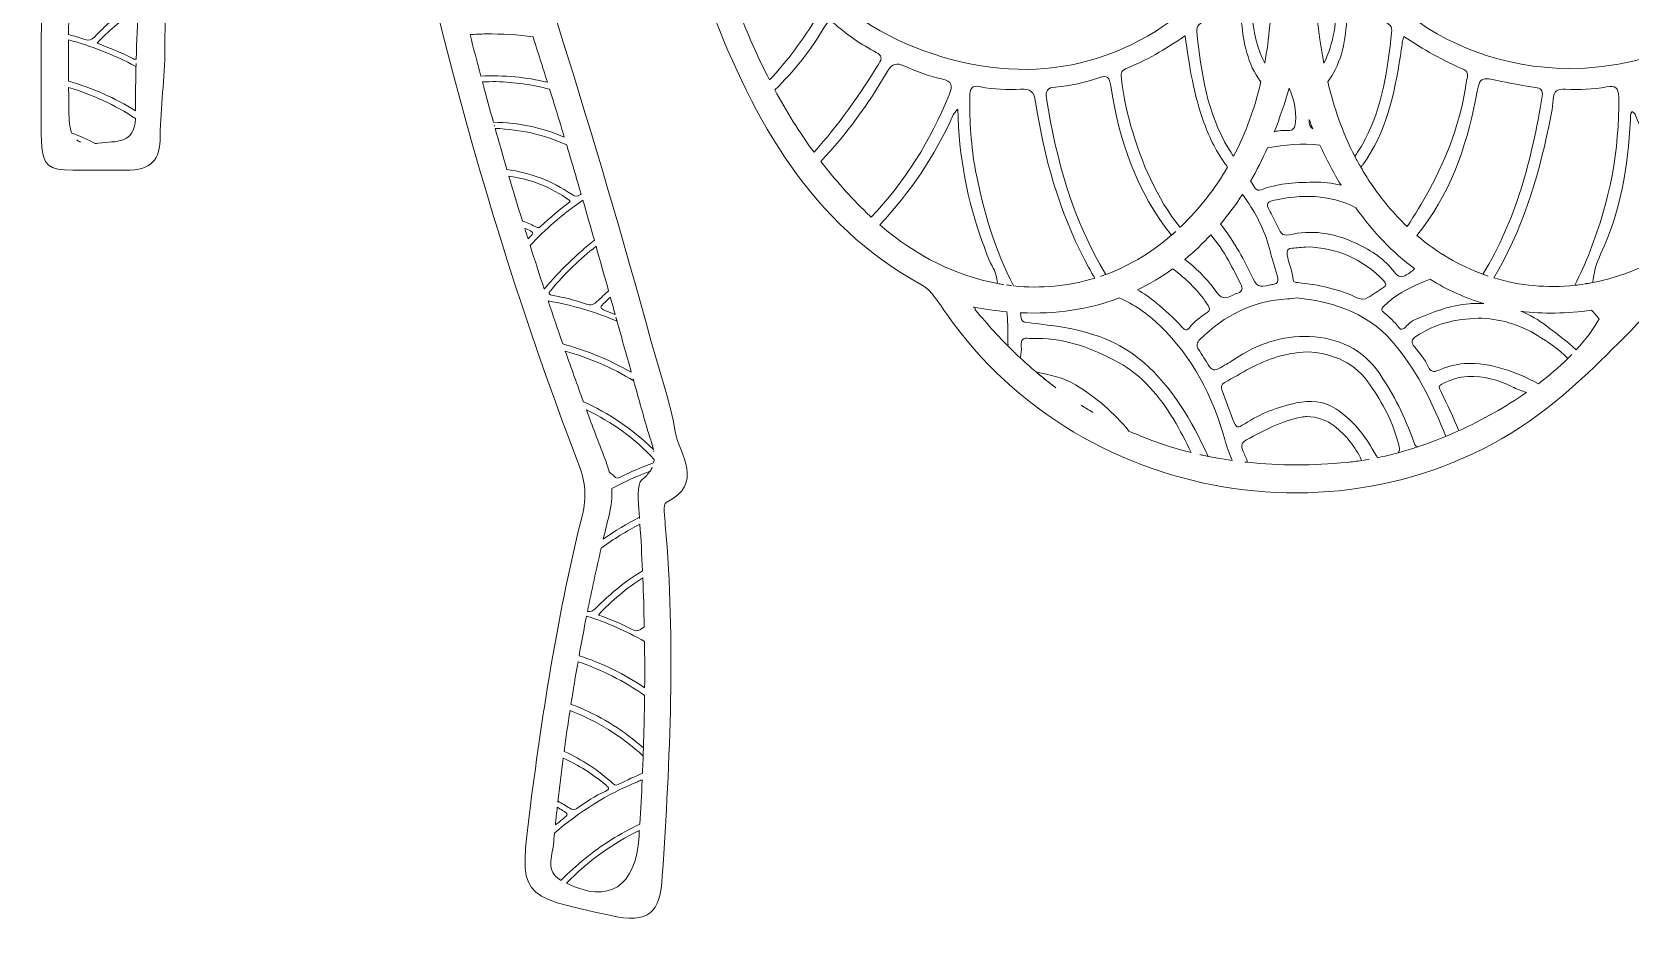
# Model space of a CAD drawing. Extents: x 40 to 1960, y -815 to -185.
# Drawn here: x 39.9 to 319.1, y -811.2 to -655 of the extents above; entities that cross this region are included whole.
import ezdxf

# ---------------------------------------------------------------- set-up
doc = ezdxf.new("R2010")
doc.units = 0
doc.header["$MEASUREMENT"] = 0
doc.layers.add('Layer 1', color=7, linetype='Continuous')

# ---------------------------------------------------------------- blocks, each defined once
blk = doc.blocks.new('block 3')
at = {"layer": 'Layer 1', "lineweight": 0}
for points, knots in [([(475.35, -586.38), (480.16, -585.13), (480.2, -582.26), (478.77, -577.99), (466.26, -540.62), (452.7, -503.66), (436.7, -467.62), (435.18, -464.18), (432.57, -461.12), (434.58, -456.68), (435.74, -454.12), (432.86, -453.58), (430.88, -452.94), (412.09, -446.77), (392.88, -442.1), (373.14, -441.15), (365.22, -440.77), (362.19, -438.62), (360.86, -430.79), (358.35, -415.98), (350.27, -405.17), (335.1, -400.74), (333.04, -400.14), (329.62, -401.03), (329.6, -397.12), (329.58, -393.89), (331.58, -392.44), (334.27, -391.11), (350.79, -382.95), (362.72, -369.71), (373.48, -355.2), (374.93, -353.24), (376.19, -351.25), (374.45, -349.03), (372.01, -345.91), (373.44, -343.12), (374.49, -340.04), (384.28, -311.56), (391.4, -282.47), (394.36, -252.45), (394.53, -250.66), (395.8, -248.17), (394.2, -247.2), (387.47, -243.09), (391.46, -237.32), (391.91, -232.49), (392.77, -223.34), (394.19, -214.16), (393.53, -205.03), (392.36, -188.8), (396.04, -191.71), (378.88, -189.99), (372.53, -189.36), (371.33, -192.01), (372.28, -197.47), (374.32, -209.21), (376.18, -220.98), (378.07, -232.74), (378.28, -234.06), (380.09, -236.18), (377.33, -236.48), (373.16, -236.94), (373.85, -240.05), (373.38, -242.58), (368.12, -270.56), (364.89, -298.81), (362.49, -327.16), (362.34, -328.89), (362.45, -330.42), (360.78, -332.01), (352.3, -340.12), (345.55, -349.71), (338.47, -359), (336.11, -362.1), (334.7, -366.02), (331.03, -368.61), (329.16, -352.24), (324.09, -338.84), (306.57, -334.53), (304.9, -334.12), (304.38, -332.93), (304.46, -331.47), (304.79, -325.6), (302.88, -319.96), (304.37, -313.81), (307.46, -301.09), (296.22, -286.59), (285.14, -288.88), (279.96, -289.94), (275.28, -289.68), (270.44, -288.86), (261.67, -287.37), (253.05, -288.25), (244.43, -289.82), (243.09, -290.07), (241.9, -290.49), (240.44, -290.17), (225.89, -287.02), (213.78, -297.69), (216.23, -312.27), (217.2, -318.08), (216.63, -323.56), (216.57, -329.22), (216.53, -332.79), (215.39, -334.22), (211.84, -335.25), (202.13, -338.07), (195.75, -344.71), (192.81, -354.39), (191.44, -358.9), (190.56, -363.57), (189.36, -368.63), (188.62, -367.85), (187.93, -367.3), (187.48, -366.61), (180.11, -355.21), (171.75, -344.55), (162.66, -334.5), (159.94, -331.49), (158.38, -328.84), (158.05, -324.65), (155.81, -296.75), (152.33, -268.99), (147.35, -241.44), (147.02, -239.64), (147.03, -236.99), (145.07, -236.87), (140.97, -236.62), (142.39, -234.55), (142.79, -232.3), (144.43, -223.05), (146.24, -213.81), (147.37, -204.49), (149.28, -188.78), (149.1, -188.93), (133.25, -190.68), (129.15, -191.13), (128.05, -192.55), (127.69, -196.52), (126.35, -211.07), (128.03, -225.4), (129.97, -239.74), (130.24, -241.76), (131.38, -243.83), (128.79, -245.13), (125.61, -246.72), (126.11, -249.35), (126.39, -252.22), (129.43, -282.47), (136.59, -311.77), (146.46, -340.47), (147.19, -342.58), (149.01, -344.87), (147.42, -346.94), (143.95, -351.42), (146.63, -354.48), (149.23, -357.81), (159.9, -371.49), (171.5, -384.11), (187.6, -391.59), (190.33, -392.85), (191.27, -394.91), (191.25, -397.57), (191.22, -400.66), (188.3, -400.1), (186.63, -400.53), (182.12, -401.72), (178.01, -403.54), (174.25, -406.27), (164.41, -413.42), (160.77, -423.97), (158.78, -435.21), (158.09, -439.11), (156.81, -440.64), (152.76, -440.76), (133.84, -441.34), (115.49, -445.38), (97.4, -450.62), (91.92, -452.21), (83.79, -451.87), (86.79, -461.8), (86.89, -462.15), (86.52, -462.66), (86.33, -463.07), (76.22, -485.63), (66.35, -508.29), (58.27, -531.67), (52.73, -547.68), (47.07, -563.65), (41.51, -579.65), (40.59, -582.28), (40.55, -584.85), (43.95, -585.63), (48.56, -586.68), (48.64, -589.63), (47.85, -593.4), (42.87, -617.1), (41.35, -641.14), (41.56, -665.27), (41.7, -681.66), (39.93, -678.91), (56.26, -679.16), (60.87, -679.24), (62.3, -677.45), (62.34, -673.17), (62.38, -668.13), (63.15, -663.09), (63.16, -658.04), (63.22, -637.84), (64.13, -617.62), (62.28, -597.44), (62.14, -595.85), (60.27, -591.79), (64.54, -593.05), (68.84, -594.31), (69.34, -591.92), (70.04, -589.19), (79.31, -553.53), (87.84, -517.7), (94.28, -481.41), (95.14, -476.58), (96.89, -475.75), (100.86, -476.65), (115.54, -479.98), (130.45, -480.2), (145.37, -479.64), (149.98, -479.47), (150.81, -480.91), (150.21, -485.06), (148.28, -498.46), (146.41, -511.89), (146.04, -525.43), (145.92, -529.86), (144.28, -532.39), (140.7, -534.84), (120.95, -548.32), (107.03, -567.11), (94.17, -586.82), (92.93, -588.73), (91.96, -591.24), (94.71, -591.83), (100.16, -593.02), (99.6, -597.45), (100.2, -600.93), (107.8, -645.31), (119.43, -688.59), (135.49, -730.65), (136.63, -733.62), (136.86, -736.4), (136.11, -739.36), (131.88, -756.05), (129.25, -773.03), (127.03, -790.09), (124.93, -806.3), (125.02, -805.79), (140.83, -809.28), (147.93, -810.84), (149.64, -808.9), (150.07, -802.37), (151.41, -781.96), (152.4, -761.57), (150.59, -741.14), (150.47, -739.79), (150.15, -737.48), (150.72, -737.2), (157.51, -733.83), (153.04, -728.9), (152.33, -724.83), (151.38, -719.45), (149.53, -714.22), (148.08, -708.92), (138.34, -673.36), (127.16, -638.24), (115.24, -603.35), (114.56, -601.36), (111.46, -598.54), (115.44, -597.04), (125.61, -593.21), (135.12, -588.04), (145.12, -582.14), (145.47, -585.49), (145.78, -587.73), (145.93, -589.97), (147.4, -610.89), (151.06, -631.41), (158.6, -651.01), (166.12, -670.54), (175.93, -688.54), (195.34, -699.17), (197.2, -700.19), (198.46, -702.47), (199.76, -704.32), (223.81, -738.61), (273.84, -746.11), (306.25, -719.46), (318.51, -709.39), (328.14, -696.28), (341.24, -686.97), (342.32, -686.19), (343.08, -684.93), (343.94, -683.86), (360.39, -663.35), (367.64, -639.12), (371.96, -613.8), (373.71, -603.52), (374.67, -593.11), (376.08, -582.01), (384.59, -587.7), (392.8, -592.3), (401.69, -595.34), (406.81, -597.1), (407.28, -599.13), (405.51, -604.17), (391.13, -645.23), (378.27, -686.77), (367.42, -728.92), (366.86, -731.11), (365.28, -734.35), (367.45, -735.23), (372.22, -737.15), (370.16, -740.46), (369.96, -743.27), (368.56, -763.72), (369.32, -784.12), (371.01, -804.51), (371.39, -809.1), (373.02, -811.16), (378.05, -809.59), (381.74, -808.44), (385.69, -807.8), (389.55, -807.65), (394.39, -807.46), (394.93, -805.24), (394.62, -800.98), (393.14, -780.56), (389.74, -760.47), (385.03, -740.59), (384.15, -736.87), (384.28, -733.58), (385.61, -729.91), (390.51, -716.35), (395.3, -702.74), (399.64, -688.98), (408.96, -659.46), (415.66, -629.29), (421.13, -598.82), (421.53, -596.56), (420.87, -593.43), (424.3, -592.63), (428.83, -591.57), (428.23, -589.23), (426.19, -586.14), (413.09, -566.34), (399.19, -547.27), (378.73, -534.21), (376.54, -532.8), (374.89, -531.38), (374.64, -528.37), (373.45, -513.98), (372.21, -499.58), (370.56, -485.24), (370, -480.45), (371.39, -479.44), (375.92, -479.65), (390.17, -480.33), (404.45, -479.89), (418.45, -477.2), (424.32, -476.07), (425.8, -477.71), (426.75, -483.03), (432.98, -517.99), (441.38, -552.47), (450.28, -586.83), (451.47, -591.42), (452.06, -595.79), (458.83, -592.3), (458.68, -595.3), (458.61, -597.57), (458.46, -599.85), (456.87, -624.4), (457.09, -648.95), (458.54, -673.51), (458.77, -677.52), (459.99, -679.54), (464.23, -679.12), (466.05, -678.94), (467.91, -679.11), (469.74, -679.13), (479.06, -679.24), (479.16, -679.24), (479.25, -669.73), (479.49, -643.97), (478.15, -618.34), (472.96, -593.03), (472.44, -590.51), (471.22, -587.46), (475.35, -586.38)], [0, 0, 0, 0, 1, 1, 1, 2, 2, 2, 3, 3, 3, 4, 4, 4, 5, 5, 5, 6, 6, 6, 7, 7, 7, 8, 8, 8, 9, 9, 9, 10, 10, 10, 11, 11, 11, 12, 12, 12, 13, 13, 13, 14, 14, 14, 15, 15, 15, 16, 16, 16, 17, 17, 17, 18, 18, 18, 19, 19, 19, 20, 20, 20, 21, 21, 21, 22, 22, 22, 23, 23, 23, 24, 24, 24, 25, 25, 25, 26, 26, 26, 27, 27, 27, 28, 28, 28, 29, 29, 29, 30, 30, 30, 31, 31, 31, 32, 32, 32, 33, 33, 33, 34, 34, 34, 35, 35, 35, 36, 36, 36, 37, 37, 37, 38, 38, 38, 39, 39, 39, 40, 40, 40, 41, 41, 41, 42, 42, 42, 43, 43, 43, 44, 44, 44, 45, 45, 45, 46, 46, 46, 47, 47, 47, 48, 48, 48, 49, 49, 49, 50, 50, 50, 51, 51, 51, 52, 52, 52, 53, 53, 53, 54, 54, 54, 55, 55, 55, 56, 56, 56, 57, 57, 57, 58, 58, 58, 59, 59, 59, 60, 60, 60, 61, 61, 61, 62, 62, 62, 63, 63, 63, 64, 64, 64, 65, 65, 65, 66, 66, 66, 67, 67, 67, 68, 68, 68, 69, 69, 69, 70, 70, 70, 71, 71, 71, 72, 72, 72, 73, 73, 73, 74, 74, 74, 75, 75, 75, 76, 76, 76, 77, 77, 77, 78, 78, 78, 79, 79, 79, 80, 80, 80, 81, 81, 81, 82, 82, 82, 83, 83, 83, 84, 84, 84, 85, 85, 85, 86, 86, 86, 87, 87, 87, 88, 88, 88, 89, 89, 89, 90, 90, 90, 91, 91, 91, 92, 92, 92, 93, 93, 93, 94, 94, 94, 95, 95, 95, 96, 96, 96, 97, 97, 97, 98, 98, 98, 99, 99, 99, 100, 100, 100, 101, 101, 101, 102, 102, 102, 103, 103, 103, 104, 104, 104, 105, 105, 105, 106, 106, 106, 107, 107, 107, 108, 108, 108, 109, 109, 109, 110, 110, 110, 111, 111, 111, 112, 112, 112, 113, 113, 113, 114, 114, 114, 115, 115, 115, 116, 116, 116, 117, 117, 117, 118, 118, 118, 119, 119, 119, 120, 120, 120, 121, 121, 121, 122, 122, 122, 123, 123, 123, 124, 124, 124, 125, 125, 125, 126, 126, 126, 127, 127, 127, 128, 128, 128, 129, 129, 129, 130, 130, 130, 131, 131, 131, 132, 132, 132, 132]), ([(175.92, -600.79), (172.06, -614.17), (174.05, -626.66), (182.32, -637.87), (189.63, -647.77), (199.74, -652.55), (209.51, -652.73), (229.88, -652.86), (246.49, -639.19), (250.27, -621.25), (250.67, -619.37), (251.11, -617.48), (251.12, -615.54), (251.13, -614.32), (251.47, -613.88), (252.78, -614.3), (254.16, -614.74), (255.62, -615.17), (257.05, -615.21), (259.06, -615.27), (259.22, -616.26), (259.08, -617.9), (258.93, -619.64), (258.71, -621.36), (258.41, -623.03), (258.05, -623.75), (257.95, -624.69), (257.89, -625.59), (255.96, -633.93), (252, -641.36), (245.59, -647.56), (231.85, -660.85), (215.49, -664.82), (197.4, -658.88), (179.54, -653.01), (169.17, -640.08), (165.84, -621.64), (164.48, -614.12), (165.42, -606.68), (167.83, -599.42), (168.34, -597.87), (168.95, -597.49), (170.52, -598.08), (171.86, -598.59), (173.36, -598.82), (174.8, -598.92), (176.27, -599.03), (176.29, -599.54), (175.92, -600.79)], [0, 0, 0, 0, 1, 1, 1, 2, 2, 2, 3, 3, 3, 4, 4, 4, 5, 5, 5, 6, 6, 6, 7, 7, 7, 8, 8, 8, 9, 9, 9, 10, 10, 10, 11, 11, 11, 12, 12, 12, 13, 13, 13, 14, 14, 14, 15, 15, 15, 16, 16, 16, 16]), ([(308.31, -661.41), (286.19, -661.29), (267.55, -645.9), (262.89, -624.86), (262.89, -624.86), (262.89, -624.86), (262.89, -624.86), (262.84, -624.38), (262.75, -623.9), (262.6, -623.48), (262.32, -621.99), (262.1, -620.47), (261.96, -618.93), (261.91, -618.41), (261.94, -617.87), (261.86, -617.34), (261.67, -616.06), (262.02, -615.42), (263.49, -615.35), (264.94, -615.28), (266.41, -614.98), (267.78, -614.5), (269.3, -613.97), (269.74, -614.33), (269.86, -615.9), (270.43, -622.94), (272.81, -629.36), (276.75, -635.21), (287.49, -651.15), (307.13, -657.2), (324.3, -649.41), (337.35, -643.49), (344.2, -632.68), (346.45, -618.8), (347.45, -612.6), (346.89, -606.46), (344.91, -600.5), (344.52, -599.35), (344.82, -598.99), (345.95, -598.86), (347.34, -598.71), (348.8, -598.64), (350.05, -598.12), (352.01, -597.3), (352.64, -597.99), (353.24, -599.81), (363.3, -630.47), (340.64, -661.57), (308.31, -661.41)], [0, 0, 0, 0, 1, 1, 1, 2, 2, 2, 3, 3, 3, 4, 4, 4, 5, 5, 5, 6, 6, 6, 7, 7, 7, 8, 8, 8, 9, 9, 9, 10, 10, 10, 11, 11, 11, 12, 12, 12, 13, 13, 13, 14, 14, 14, 15, 15, 15, 16, 16, 16, 16]), ([(256.2, -653.93), (256, -656.15), (255.71, -658.33), (255.32, -660.48), (252.53, -654.95), (252.79, -649.04), (253.5, -643.1), (253.52, -642.97), (253.59, -642.85), (253.66, -642.74), (255.09, -640.5), (256.31, -638.17), (257.35, -635.77), (257.36, -635.75), (257.36, -635.73), (257.36, -635.71), (257.06, -641.79), (256.75, -647.87), (256.2, -653.93)], [0, 0, 0, 0, 1, 1, 1, 2, 2, 2, 3, 3, 3, 4, 4, 4, 5, 5, 5, 6, 6, 6, 6]), ([(267.87, -649.22), (267.89, -653.14), (267.41, -656.96), (265.65, -660.51), (264.23, -653.14), (263.81, -645.55), (263.26, -637.98), (263.17, -636.8), (263.12, -635.61), (263.08, -634.43), (264.25, -637.29), (265.63, -640.05), (267.2, -642.75), (268.26, -644.58), (267.86, -647.03), (267.87, -649.22)], [0, 0, 0, 0, 1, 1, 1, 2, 2, 2, 3, 3, 3, 4, 4, 4, 5, 5, 5, 5]), ([(58.14, -659.8), (57.9, -659.82), (57.63, -659.75), (57.32, -659.58), (55.46, -658.57), (53.47, -657.83), (51.31, -656.99), (53.27, -654.87), (55.35, -653.13), (57.59, -651.58), (57.88, -651.38), (58.18, -651.19), (58.48, -650.99), (58.5, -650.55), (58.52, -650.11), (58.54, -649.67), (55.76, -651.41), (53.17, -653.5), (50.84, -655.92), (50.32, -656.46), (49.91, -656.58), (49.2, -656.34), (48.27, -656.01), (47.31, -655.74), (46.33, -655.49), (46.35, -653.66), (46.38, -651.84), (46.42, -650.01), (50.26, -646.27), (54.42, -643.26), (58.92, -641), (58.67, -647.27), (58.32, -653.54), (58.14, -659.8)], [0, 0, 0, 0, 1, 1, 1, 2, 2, 2, 3, 3, 3, 4, 4, 4, 5, 5, 5, 6, 6, 6, 7, 7, 7, 8, 8, 8, 9, 9, 9, 10, 10, 10, 11, 11, 11, 11]), ([(163.31, -651.11), (165.6, -648.17), (167.54, -644.95), (169.59, -641.41), (171.88, -645.01), (174.23, -648.05), (176.98, -650.76), (177.51, -651.28), (177.46, -651.78), (177.11, -652.36), (174.65, -656.38), (171.9, -660.11), (168.8, -663.42), (166.74, -659.43), (164.93, -655.32), (163.31, -651.11)], [0, 0, 0, 0, 1, 1, 1, 2, 2, 2, 3, 3, 3, 4, 4, 4, 5, 5, 5, 5]), ([(249.89, -676.74), (249.57, -676.31), (249.27, -675.86), (248.99, -675.39), (245.2, -669.14), (244.2, -662.08), (243.45, -654.98), (243.4, -654.5), (243.48, -654.06), (243.89, -653.73), (246.41, -651.67), (248.6, -649.29), (250.92, -646.92), (251.09, -650.47), (251.11, -653.92), (251.87, -657.32), (252.27, -659.14), (252.82, -660.91), (253.8, -662.52), (254.06, -662.95), (254.35, -663.35), (254.65, -663.71), (253.59, -668.27), (252.04, -672.64), (249.89, -676.74)], [0, 0, 0, 0, 1, 1, 1, 2, 2, 2, 3, 3, 3, 4, 4, 4, 5, 5, 5, 6, 6, 6, 7, 7, 7, 8, 8, 8, 8]), ([(269.79, -646.42), (272.37, -649.33), (274.63, -651.71), (277.15, -653.84), (277.57, -654.19), (277.53, -654.66), (277.48, -655.13), (276.81, -661.56), (275.87, -667.94), (272.88, -673.78), (272.33, -674.85), (271.73, -675.84), (271.06, -676.75), (268.87, -672.54), (267.39, -668.17), (266.33, -663.7), (266.68, -663.28), (267, -662.81), (267.29, -662.3), (269.26, -658.78), (269.59, -654.85), (269.78, -650.92), (269.85, -649.62), (269.79, -648.31), (269.79, -646.42)], [0, 0, 0, 0, 1, 1, 1, 2, 2, 2, 3, 3, 3, 4, 4, 4, 5, 5, 5, 6, 6, 6, 7, 7, 7, 8, 8, 8, 8]), ([(169.72, -665.16), (173.05, -661.9), (176.01, -658.27), (178.42, -654.11), (179.02, -653.09), (179.45, -652.97), (180.35, -653.76), (182.5, -655.66), (184.89, -657.24), (187.41, -658.6), (188.44, -659.15), (188.49, -659.63), (187.9, -660.59), (184.5, -666.09), (180.81, -671.33), (176.57, -676.03), (174.02, -672.55), (171.75, -668.92), (169.72, -665.16)], [0, 0, 0, 0, 1, 1, 1, 2, 2, 2, 3, 3, 3, 4, 4, 4, 5, 5, 5, 6, 6, 6, 6]), ([(129.99, -663.82), (126.29, -662.92), (122.41, -662.56), (118.35, -662.73), (117.71, -660.32), (117.08, -657.9), (116.47, -655.49), (117.37, -655.43), (118.28, -655.39), (119.2, -655.38), (122.06, -655.34), (124.82, -655.52), (127.48, -655.9), (128.33, -658.54), (129.16, -661.18), (129.99, -663.82)], [0, 0, 0, 0, 1, 1, 1, 2, 2, 2, 3, 3, 3, 4, 4, 4, 5, 5, 5, 5]), ([(240.69, -689.01), (240.63, -689.06), (240.58, -689.11), (240.53, -689.16), (236.42, -684.01), (233.81, -677.96), (231.95, -671.49), (231.17, -668.81), (230.61, -666.08), (230.31, -663.3), (230.23, -662.58), (230.06, -661.85), (231.01, -661.46), (234.58, -660.02), (237.92, -658.11), (241.42, -655.7), (242.14, -661.12), (242.95, -666.1), (244.7, -670.87), (245.69, -673.56), (246.92, -676.13), (248.68, -678.42), (248.73, -678.49), (248.79, -678.56), (248.84, -678.63), (246.68, -682.34), (243.99, -685.82), (240.69, -689.01)], [0, 0, 0, 0, 1, 1, 1, 2, 2, 2, 3, 3, 3, 4, 4, 4, 5, 5, 5, 6, 6, 6, 7, 7, 7, 8, 8, 8, 9, 9, 9, 9]), ([(280.18, -688.99), (277.89, -686.82), (275.78, -684.32), (273.88, -681.5), (273.25, -680.56), (272.66, -679.61), (272.11, -678.66), (272.22, -678.51), (272.34, -678.36), (272.45, -678.21), (276.56, -672.55), (277.97, -665.91), (279.02, -659.18), (279.16, -658.32), (279.27, -657.46), (279.4, -656.61), (279.43, -656.42), (279.51, -656.24), (279.65, -655.8), (282.99, -658.11), (286.46, -660.01), (290.11, -661.6), (291.21, -662.08), (290.63, -663.14), (290.52, -663.91), (289.58, -670.58), (287.23, -676.76), (284.03, -682.65), (282.85, -684.83), (281.6, -686.98), (280.18, -688.99)], [0, 0, 0, 0, 1, 1, 1, 2, 2, 2, 3, 3, 3, 4, 4, 4, 5, 5, 5, 6, 6, 6, 7, 7, 7, 8, 8, 8, 9, 9, 9, 10, 10, 10, 10]), ([(58.05, -668.81), (54.45, -666.57), (50.54, -664.83), (46.33, -663.63), (46.31, -661.23), (46.31, -658.82), (46.32, -656.42), (50.3, -657.47), (54.26, -659.02), (58.11, -661.08), (58.11, -660.91), (58.12, -660.74), (58.12, -660.57), (58.05, -663.32), (58.02, -666.06), (58.05, -668.81)], [0, 0, 0, 0, 1, 1, 1, 2, 2, 2, 3, 3, 3, 4, 4, 4, 5, 5, 5, 5]), ([(185.8, -686.65), (182.86, -683.79), (180.19, -680.78), (177.78, -677.64), (182.21, -672.87), (186.09, -667.66), (189.35, -662.01), (190.22, -660.51), (190.95, -660.34), (192.46, -661.03), (194.51, -661.95), (196.66, -662.74), (198.85, -663.23), (200.81, -663.67), (200.83, -664.4), (200.16, -666.04), (196.96, -674.01), (192.46, -681.16), (186.57, -687.39), (186.31, -687.15), (186.06, -686.9), (185.8, -686.65)], [0, 0, 0, 0, 1, 1, 1, 2, 2, 2, 3, 3, 3, 4, 4, 4, 5, 5, 5, 6, 6, 6, 7, 7, 7, 7]), ([(131.25, -667.84), (131.82, -669.69), (132.38, -671.54), (132.94, -673.4), (129.09, -671.74), (124.96, -670.87), (120.56, -670.81), (119.91, -668.47), (119.26, -666.12), (118.63, -663.77), (119.43, -663.73), (120.24, -663.71), (121.05, -663.71), (124.24, -663.8), (127.35, -664.23), (130.37, -665.03), (130.66, -665.96), (130.96, -666.9), (131.25, -667.84)], [0, 0, 0, 0, 1, 1, 1, 2, 2, 2, 3, 3, 3, 4, 4, 4, 5, 5, 5, 6, 6, 6, 6]), ([(211.4, -699.37), (208.25, -693.13), (206.14, -686.37), (204.8, -679.26), (203.99, -675), (203.76, -670.69), (203.77, -666.36), (203.77, -664.96), (204.1, -664.26), (205.7, -664.61), (207.99, -665.09), (210.34, -665.16), (212.66, -665.02), (214.41, -664.91), (215.02, -665.47), (215.29, -667.23), (216.73, -676.88), (219.36, -686.19), (223.89, -694.89), (224.45, -695.96), (225.03, -697), (225.63, -698.03), (221.03, -699.44), (216.22, -699.88), (211.4, -699.37)], [0, 0, 0, 0, 1, 1, 1, 2, 2, 2, 3, 3, 3, 4, 4, 4, 5, 5, 5, 6, 6, 6, 7, 7, 7, 8, 8, 8, 8]), ([(227.55, -697.38), (221.86, -687.92), (218.91, -677.5), (217.18, -666.66), (216.96, -665.27), (217.4, -664.76), (218.76, -664.65), (221.35, -664.43), (223.89, -663.87), (226.35, -663.04), (227.84, -662.53), (228.2, -662.94), (228.43, -664.47), (229.86, -674.08), (233, -682.95), (239.01, -690.54), (239.27, -690.32), (239.52, -690.09), (239.77, -689.86), (236.04, -693.26), (231.9, -695.77), (227.55, -697.38)], [0, 0, 0, 0, 1, 1, 1, 2, 2, 2, 3, 3, 3, 4, 4, 4, 5, 5, 5, 6, 6, 6, 7, 7, 7, 7]), ([(293.44, -697.34), (289.34, -695.84), (285.45, -693.58), (281.92, -690.57), (287.49, -683.66), (290.52, -675.47), (292.18, -666.65), (292.92, -662.76), (292.84, -662.79), (296.69, -663.66), (298.63, -664.1), (300.6, -664.41), (302.57, -664.71), (303.52, -664.85), (303.98, -665.18), (303.8, -666.25), (302.02, -677.32), (299.18, -687.95), (293.44, -697.34)], [0, 0, 0, 0, 1, 1, 1, 2, 2, 2, 3, 3, 3, 4, 4, 4, 5, 5, 5, 6, 6, 6, 6]), ([(309.49, -699.27), (304.68, -699.79), (299.91, -699.35), (295.36, -697.98), (300.2, -689.86), (303.02, -680.88), (304.94, -671.53), (305.26, -669.96), (305.63, -668.39), (305.72, -666.81), (305.81, -665.27), (306.51, -664.97), (307.89, -665.03), (310.28, -665.13), (312.69, -665.1), (315.05, -664.64), (316.6, -664.34), (317.13, -664.76), (317.16, -666.4), (317.31, -675.7), (315.57, -684.64), (312.17, -693.27), (311.35, -695.35), (310.46, -697.35), (309.49, -699.27)], [0, 0, 0, 0, 1, 1, 1, 2, 2, 2, 3, 3, 3, 4, 4, 4, 5, 5, 5, 6, 6, 6, 7, 7, 7, 8, 8, 8, 8]), ([(51.52, -674.46), (51.33, -674.48), (51.16, -674.5), (50.99, -674.51), (49.66, -673.82), (48.29, -673.21), (46.88, -672.68), (46.49, -671.68), (46.42, -670.36), (46.39, -668.83), (46.37, -667.46), (46.35, -666.09), (46.34, -664.72), (50.5, -665.97), (54.4, -667.79), (58.03, -670.15), (57.76, -674.73), (54.74, -674.03), (51.52, -674.46)], [0, 0, 0, 0, 1, 1, 1, 2, 2, 2, 3, 3, 3, 4, 4, 4, 5, 5, 5, 6, 6, 6, 6]), ([(259.59, -664.85), (259.59, -664.85), (259.59, -664.85), (259.59, -664.85), (260.37, -666.69), (260.87, -668.64), (260.69, -670.78), (260.61, -671.77), (260.35, -672.29), (259.35, -672.23), (258.55, -672.18), (257.76, -672.27), (256.99, -672.45), (257.97, -669.99), (258.83, -667.45), (259.59, -664.85)], [0, 0, 0, 0, 1, 1, 1, 2, 2, 2, 3, 3, 3, 4, 4, 4, 5, 5, 5, 5]), ([(188.08, -688.74), (193.37, -683.06), (197.69, -676.68), (200.9, -669.5), (201, -669.28), (201.2, -669.11), (201.67, -668.5), (201.92, -676.85), (203.32, -684.46), (206.03, -691.82), (206.54, -693.19), (206.95, -694.63), (207.68, -695.87), (208.3, -696.91), (208.57, -697.93), (208.61, -698.96), (201.49, -697.64), (194.44, -694.23), (188.08, -688.74)], [0, 0, 0, 0, 1, 1, 1, 2, 2, 2, 3, 3, 3, 4, 4, 4, 5, 5, 5, 6, 6, 6, 6]), ([(327.38, -692.68), (322.6, -695.79), (317.61, -697.81), (312.64, -698.79), (312.76, -697.19), (313.19, -695.55), (314.01, -693.82), (317.47, -686.5), (318.8, -678.53), (319.22, -670.43), (319.24, -669.94), (319.06, -669.38), (319.51, -668.95), (320.05, -669.12), (320.1, -669.63), (320.27, -670.03), (323.13, -676.7), (327.51, -682.37), (332.09, -687.89), (332.31, -688.16), (332.55, -688.42), (332.79, -688.68), (331.09, -690.1), (329.29, -691.44), (327.38, -692.68)], [0, 0, 0, 0, 1, 1, 1, 2, 2, 2, 3, 3, 3, 4, 4, 4, 5, 5, 5, 6, 6, 6, 7, 7, 7, 8, 8, 8, 8]), ([(120.71, -671.34), (120.72, -671.39), (120.74, -671.44), (120.75, -671.49), (120.74, -671.44), (120.72, -671.39), (120.71, -671.34)], [0, 0, 0, 0, 1, 1, 1, 2, 2, 2, 2]), ([(120.86, -671.88), (125.36, -672.05), (129.51, -673.01), (133.36, -674.77), (134.21, -677.63), (135.05, -680.48), (135.88, -683.34), (135.84, -683.37), (135.8, -683.39), (135.76, -683.42), (135.21, -683.78), (134.86, -683.82), (134.29, -683.43), (130.74, -681), (126.87, -679.55), (122.93, -679.07), (122.22, -676.68), (121.54, -674.28), (120.86, -671.88)], [0, 0, 0, 0, 1, 1, 1, 2, 2, 2, 3, 3, 3, 4, 4, 4, 5, 5, 5, 6, 6, 6, 6]), ([(263.73, -671.95), (263.22, -671.7), (263.07, -671.23), (263.08, -670.33), (263.29, -670.88), (263.51, -671.42), (263.73, -671.95)], [0, 0, 0, 0, 1, 1, 1, 2, 2, 2, 2]), ([(47.76, -673.9), (47.94, -674.04), (48.15, -674.16), (48.39, -674.25), (48.15, -674.16), (47.94, -674.04), (47.76, -673.9)], [0, 0, 0, 0, 1, 1, 1, 2, 2, 2, 2]), ([(264.96, -674.78), (266.1, -677.28), (267.33, -679.62), (268.65, -681.81), (267.08, -681.41), (265.5, -681.21), (263.91, -681.26), (260.11, -681.33), (257.38, -681.52), (254.78, -682.58), (254.27, -682.8), (253.91, -682.7), (253.61, -682.23), (253.37, -681.84), (253.11, -681.46), (252.84, -681.09), (253.93, -679.21), (254.91, -677.26), (255.81, -675.26), (258.82, -674.73), (261.85, -674.46), (264.96, -674.78)], [0, 0, 0, 0, 1, 1, 1, 2, 2, 2, 3, 3, 3, 4, 4, 4, 5, 5, 5, 6, 6, 6, 7, 7, 7, 7]), ([(272.11, -678.66), (271.74, -678.03), (271.39, -677.39), (271.06, -676.75), (271.39, -677.39), (271.74, -678.03), (272.11, -678.66)], [0, 0, 0, 0, 1, 1, 1, 2, 2, 2, 2]), ([(123.26, -680.21), (127.02, -680.73), (130.66, -682.14), (133.81, -684.42), (133.87, -684.46), (133.9, -684.53), (133.98, -684.65), (132.17, -686), (130.44, -687.44), (128.8, -689), (128.46, -689.32), (128.19, -689.16), (127.85, -689), (127.11, -688.63), (126.37, -688.31), (125.63, -688.05), (124.82, -685.44), (124.03, -682.83), (123.26, -680.21)], [0, 0, 0, 0, 1, 1, 1, 2, 2, 2, 3, 3, 3, 4, 4, 4, 5, 5, 5, 6, 6, 6, 6]), ([(247.58, -688.59), (247.58, -688.59), (247.58, -688.59), (247.58, -688.59), (248.98, -686.93), (250.26, -685.19), (251.43, -683.39), (251.43, -683.39), (251.43, -683.39), (251.43, -683.39), (251.71, -683.78), (251.98, -684.17), (252.25, -684.57), (254.03, -687.21), (255.49, -690.04), (256.24, -693.27), (256.6, -694.84), (257.23, -696.36), (257.58, -697.95), (257.73, -698.64), (257.56, -698.94), (256.96, -699.07), (256.74, -699.12), (256.52, -699.16), (256.29, -699.21), (254.15, -699.71), (253.98, -699.54), (252.97, -697.46), (251.43, -694.27), (249.71, -691.24), (247.58, -688.59)], [0, 0, 0, 0, 1, 1, 1, 2, 2, 2, 3, 3, 3, 4, 4, 4, 5, 5, 5, 6, 6, 6, 7, 7, 7, 8, 8, 8, 9, 9, 9, 10, 10, 10, 10]), ([(257.48, -688.84), (257.03, -687.91), (256.59, -686.97), (256.08, -686.09), (255.56, -685.17), (255.79, -684.68), (256.73, -684.46), (261.72, -683.35), (266.59, -683.36), (271.21, -685.72), (274.26, -689.99), (277.7, -693.55), (281.48, -696.36), (281.06, -696.87), (280.41, -697.24), (279.77, -697.61), (279.02, -698.03), (278.43, -697.57), (277.99, -696.98), (276.26, -694.68), (273.95, -693.22), (271.48, -692.04), (267.92, -690.33), (264.2, -689.56), (260.27, -690.32), (258.35, -690.69), (258.34, -690.62), (257.48, -688.84)], [0, 0, 0, 0, 1, 1, 1, 2, 2, 2, 3, 3, 3, 4, 4, 4, 5, 5, 5, 6, 6, 6, 7, 7, 7, 8, 8, 8, 9, 9, 9, 9]), ([(138.19, -691.42), (135.14, -693.82), (132.22, -696.63), (129.46, -699.87), (129.44, -699.88), (129.43, -699.9), (129.42, -699.91), (128.59, -697.39), (127.78, -694.87), (126.98, -692.34), (129.59, -689.53), (132.68, -686.83), (136.19, -684.42), (136.87, -686.75), (137.53, -689.08), (138.19, -691.42)], [0, 0, 0, 0, 1, 1, 1, 2, 2, 2, 3, 3, 3, 4, 4, 4, 5, 5, 5, 5]), ([(127.04, -689.78), (127.61, -690.05), (127.48, -690.28), (127.14, -690.62), (126.96, -690.8), (126.78, -690.99), (126.61, -691.18), (126.41, -690.56), (126.22, -689.95), (126.02, -689.34), (126.36, -689.47), (126.7, -689.62), (127.04, -689.78)], [0, 0, 0, 0, 1, 1, 1, 2, 2, 2, 3, 3, 3, 4, 4, 4, 4]), ([(241.33, -694.75), (241.33, -694.75), (241.32, -694.75), (241.32, -694.76), (241.33, -694.75), (241.34, -694.74), (241.35, -694.74), (243, -693.38), (244.52, -691.95), (245.92, -690.45), (247.04, -691.79), (248.07, -693.28), (248.99, -694.95), (249.74, -696.3), (250.41, -697.69), (251.13, -699.05), (251.54, -699.81), (251.45, -700.34), (250.61, -700.62), (250.46, -700.67), (250.32, -700.72), (250.18, -700.78), (248.12, -701.78), (247.83, -701.78), (246.46, -699.9), (245, -697.88), (243.25, -696.23), (241.33, -694.75)], [0, 0, 0, 0, 1, 1, 1, 2, 2, 2, 3, 3, 3, 4, 4, 4, 5, 5, 5, 6, 6, 6, 7, 7, 7, 8, 8, 8, 9, 9, 9, 9]), ([(140.68, -700.25), (140.06, -700.79), (139.45, -701.36), (138.85, -701.94), (138.15, -702.62), (137.6, -702.85), (136.66, -702.51), (134.8, -701.83), (132.87, -701.4), (130.92, -701.04), (130.23, -700.92), (130.06, -700.77), (130.57, -700.16), (133, -697.24), (135.64, -694.68), (138.49, -692.46), (139.22, -695.05), (139.95, -697.65), (140.68, -700.25)], [0, 0, 0, 0, 1, 1, 1, 2, 2, 2, 3, 3, 3, 4, 4, 4, 5, 5, 5, 6, 6, 6, 6]), ([(260.12, -692.78), (260.95, -692.75), (261.79, -692.66), (262.78, -692.58), (267.86, -692.74), (272.4, -694.61), (276.14, -698.52), (276.59, -698.99), (276.56, -699.34), (276.06, -699.67), (275.16, -700.27), (274.26, -700.85), (273.35, -701.43), (272.78, -701.79), (272.2, -701.78), (271.6, -701.51), (268.26, -699.97), (264.76, -699.13), (261.14, -698.81), (260.8, -698.78), (260.34, -698.78), (260.31, -698.34), (260.23, -696.79), (259.43, -695.45), (259.25, -693.94), (259.16, -693.19), (259.34, -692.8), (260.12, -692.78)], [0, 0, 0, 0, 1, 1, 1, 2, 2, 2, 3, 3, 3, 4, 4, 4, 5, 5, 5, 6, 6, 6, 7, 7, 7, 8, 8, 8, 9, 9, 9, 9]), ([(227.53, -697.39), (227.22, -697.5), (226.91, -697.61), (226.61, -697.72), (226.91, -697.61), (227.22, -697.5), (227.53, -697.39)], [0, 0, 0, 0, 1, 1, 1, 2, 2, 2, 2]), ([(239.23, -696.37), (239.57, -696.62), (239.91, -696.89), (240.24, -697.16), (242.21, -698.83), (244.04, -700.54), (245.42, -702.8), (245.79, -703.42), (245.75, -703.67), (245.25, -704.02), (244.13, -704.83), (242.98, -705.61), (242.09, -706.74), (241.61, -707.36), (241.14, -706.91), (240.76, -706.47), (239.43, -704.93), (237.88, -703.64), (236.34, -702.33), (235.31, -701.46), (234.23, -700.72), (233.1, -700.08), (233.1, -700.08), (233.1, -700.08), (233.1, -700.08), (235.2, -699.05), (237.25, -697.82), (239.23, -696.37)], [0, 0, 0, 0, 1, 1, 1, 2, 2, 2, 3, 3, 3, 4, 4, 4, 5, 5, 5, 6, 6, 6, 7, 7, 7, 8, 8, 8, 9, 9, 9, 9]), ([(293.49, -697.36), (293.79, -697.47), (294.09, -697.57), (294.38, -697.67), (294.09, -697.57), (293.79, -697.47), (293.49, -697.36)], [0, 0, 0, 0, 1, 1, 1, 2, 2, 2, 2]), ([(209.69, -699.14), (209.4, -699.1), (209.12, -699.05), (208.83, -699), (209.12, -699.05), (209.4, -699.1), (209.69, -699.14)], [0, 0, 0, 0, 1, 1, 1, 2, 2, 2, 2]), ([(211.07, -699.33), (210.77, -699.29), (210.47, -699.26), (210.18, -699.22), (210.47, -699.26), (210.77, -699.29), (211.07, -699.33)], [0, 0, 0, 0, 1, 1, 1, 2, 2, 2, 2]), ([(276.08, -702.96), (276.67, -702.45), (277.21, -701.87), (277.84, -701.44), (279.78, -700.11), (281.93, -699.03), (284.22, -698.22), (284.22, -698.22), (284.22, -698.22), (284.22, -698.22), (287.15, -700.05), (290.27, -701.46), (293.57, -702.44), (293.57, -702.44), (293.57, -702.44), (293.57, -702.44), (292.74, -702.41), (291.91, -702.43), (291.06, -702.49), (287.76, -702.74), (284.68, -703.95), (281.64, -705.23), (280.97, -705.51), (280.41, -706.01), (279.91, -706.57), (279.54, -706.97), (279.13, -707.16), (278.75, -706.64), (278, -705.62), (277.04, -704.83), (276.11, -704.01), (275.67, -703.63), (275.67, -703.32), (276.08, -702.96)], [0, 0, 0, 0, 1, 1, 1, 2, 2, 2, 3, 3, 3, 4, 4, 4, 5, 5, 5, 6, 6, 6, 7, 7, 7, 8, 8, 8, 9, 9, 9, 10, 10, 10, 11, 11, 11, 11]), ([(310.99, -699.08), (310.51, -699.15), (310.02, -699.21), (309.54, -699.27), (310.02, -699.21), (310.51, -699.15), (310.99, -699.08)], [0, 0, 0, 0, 1, 1, 1, 2, 2, 2, 2]), ([(312.51, -698.81), (312.07, -698.9), (311.63, -698.97), (311.19, -699.04), (311.63, -698.98), (312.07, -698.9), (312.51, -698.81)], [0, 0, 0, 0, 1, 1, 1, 2, 2, 2, 2]), ([(144.65, -714.47), (142.61, -713.29), (140.46, -712.25), (138.21, -711.36), (136.37, -710.63), (134.52, -710.02), (132.67, -709.51), (131.8, -707.01), (130.95, -704.5), (130.11, -701.99), (134.36, -702.74), (138.37, -703.93), (142.16, -705.55), (142.1, -705.32), (142.03, -705.09), (141.97, -704.85), (142.86, -708.06), (143.75, -711.26), (144.65, -714.47)], [0, 0, 0, 0, 1, 1, 1, 2, 2, 2, 3, 3, 3, 4, 4, 4, 5, 5, 5, 6, 6, 6, 6]), ([(141.83, -704.37), (141.24, -704.13), (140.64, -703.88), (140.05, -703.65), (139.3, -703.36), (139.06, -703.2), (139.75, -702.51), (140.16, -702.11), (140.57, -701.72), (140.99, -701.34), (141.27, -702.35), (141.55, -703.36), (141.83, -704.37)], [0, 0, 0, 0, 1, 1, 1, 2, 2, 2, 3, 3, 3, 4, 4, 4, 4]), ([(204.74, -703.53), (204.71, -703.4), (204.69, -703.27), (204.66, -703.13), (204.56, -703.12), (204.46, -703.1), (204.36, -703.08), (206.38, -703.46), (208.34, -703.73), (210.27, -703.9), (210.41, -705.35), (210.47, -706.98), (210.45, -708.88), (210.46, -709.21), (210.47, -709.54), (210.46, -709.87), (210.81, -710.22), (211.16, -710.57), (211.51, -710.91), (209.19, -708.66), (206.93, -706.2), (204.74, -703.53)], [0, 0, 0, 0, 1, 1, 1, 2, 2, 2, 3, 3, 3, 4, 4, 4, 5, 5, 5, 6, 6, 6, 7, 7, 7, 7]), ([(243.96, -728.83), (244.45, -728.94), (244.93, -729.04), (245.42, -729.14), (245.4, -729.11), (245.39, -729.07), (245.37, -729.04), (242.59, -722.9), (239.19, -717.16), (234.17, -712.75), (230, -709.08), (224.97, -707.37), (219.67, -706.54), (217.64, -706.22), (215.6, -705.98), (213.56, -705.74), (213.03, -705.68), (212.82, -705.42), (212.75, -704.93), (212.71, -704.64), (212.67, -704.35), (212.63, -704.06), (212.63, -704.06), (212.63, -704.06), (212.63, -704.06), (218.83, -704.34), (224.57, -703.52), (229.91, -701.47), (229.91, -701.47), (229.91, -701.47), (229.91, -701.47), (232.44, -702.6), (234.82, -704.17), (237.01, -706.32), (242.65, -711.83), (246.24, -718.54), (248.33, -726.21), (248.68, -727.47), (249.16, -728.67), (249.65, -729.87), (247.73, -729.6), (245.83, -729.26), (243.96, -728.83)], [0, 0, 0, 0, 1, 1, 1, 2, 2, 2, 3, 3, 3, 4, 4, 4, 5, 5, 5, 6, 6, 6, 7, 7, 7, 8, 8, 8, 9, 9, 9, 10, 10, 10, 11, 11, 11, 12, 12, 12, 13, 13, 13, 14, 14, 14, 14]), ([(282.1, -727.46), (281.57, -727.41), (281.48, -726.92), (281.32, -726.46), (279.81, -722.29), (277.87, -718.37), (275.41, -714.73), (272.41, -710.29), (268.1, -708.47), (263.15, -708.22), (258.34, -707.98), (253.93, -709.53), (249.89, -712.28), (249.06, -712.84), (248.17, -713.3), (247.3, -713.8), (246.64, -714.18), (246.05, -714.1), (245.61, -713.41), (244.98, -712.42), (244.34, -711.42), (243.72, -710.42), (243.32, -709.78), (243.46, -709.26), (243.99, -708.74), (248.33, -704.51), (253.32, -701.9), (259.32, -701.66), (259.92, -701.63), (260.53, -701.53), (260.95, -701.48), (267.87, -702.23), (273.93, -704.35), (278.48, -710.11), (282.18, -714.8), (284.79, -720.08), (286.94, -725.66), (285.34, -726.32), (283.72, -726.92), (282.1, -727.46)], [0, 0, 0, 0, 1, 1, 1, 2, 2, 2, 3, 3, 3, 4, 4, 4, 5, 5, 5, 6, 6, 6, 7, 7, 7, 8, 8, 8, 9, 9, 9, 10, 10, 10, 11, 11, 11, 12, 12, 12, 13, 13, 13, 13]), ([(303.16, -716.46), (299.1, -714.35), (294.92, -712.74), (290.25, -712.95), (288.6, -713.03), (287.11, -713.5), (285.63, -714.13), (284.83, -714.47), (284.32, -714.39), (283.9, -713.48), (283.29, -712.19), (282.37, -711.1), (281.47, -710.01), (280.84, -709.24), (280.93, -708.75), (281.74, -708.21), (285.04, -705.97), (288.71, -705.15), (292.58, -705.02), (296.31, -705.05), (299.79, -706.06), (303, -708.05), (304.88, -709.22), (306.73, -710.43), (308.27, -712.07), (306.74, -713.57), (305.02, -715.04), (303.16, -716.46)], [0, 0, 0, 0, 1, 1, 1, 2, 2, 2, 3, 3, 3, 4, 4, 4, 5, 5, 5, 6, 6, 6, 7, 7, 7, 8, 8, 8, 9, 9, 9, 9]), ([(309.74, -710.55), (308.16, -709.03), (306.36, -707.76), (304.62, -706.42), (303.16, -705.3), (301.63, -704.43), (300.05, -703.8), (300.05, -703.8), (300.05, -703.8), (300.05, -703.8), (303.97, -704.28), (308.09, -704.23), (312.4, -703.62), (312.4, -703.62), (312.39, -703.62), (312.39, -703.62), (312.86, -704.1), (313.31, -704.61), (313.75, -705.14), (312.74, -706.94), (311.38, -708.76), (309.74, -710.55)], [0, 0, 0, 0, 1, 1, 1, 2, 2, 2, 3, 3, 3, 4, 4, 4, 5, 5, 5, 6, 6, 6, 7, 7, 7, 7]), ([(212.61, -711.95), (212.61, -711.92), (212.62, -711.88), (212.62, -711.85), (212.72, -711.22), (212.86, -710.56), (212.79, -709.94), (212.66, -708.72), (213.15, -708.38), (214.21, -708.54), (214.66, -708.6), (215.13, -708.55), (215.58, -708.55), (220.67, -708.58), (225.36, -710.31), (229.75, -712.73), (233.86, -714.99), (236.94, -718.62), (239.41, -722.73), (240.53, -724.6), (241.54, -726.52), (242.48, -728.48), (238.74, -727.54), (235.1, -726.3), (231.58, -724.72), (228.98, -721.54), (225.88, -718.84), (222.25, -716.65), (220.14, -715.37), (217.79, -714.9), (215.43, -714.46), (216.56, -715.41), (217.69, -716.32), (218.84, -717.18), (216.72, -715.59), (214.64, -713.85), (212.61, -711.95)], [0, 0, 0, 0, 1, 1, 1, 2, 2, 2, 3, 3, 3, 4, 4, 4, 5, 5, 5, 6, 6, 6, 7, 7, 7, 8, 8, 8, 9, 9, 9, 10, 10, 10, 11, 11, 11, 12, 12, 12, 12]), ([(147.5, -724.6), (147.83, -725.73), (148.27, -726.84), (148.5, -727.93), (144.76, -724.32), (140.69, -721.55), (136.29, -719.62), (135.21, -716.67), (134.15, -713.72), (133.11, -710.77), (137.35, -711.95), (141.34, -713.67), (145.07, -715.96), (145.03, -715.84), (145, -715.71), (144.96, -715.59), (145.8, -718.59), (146.65, -721.6), (147.5, -724.6)], [0, 0, 0, 0, 1, 1, 1, 2, 2, 2, 3, 3, 3, 4, 4, 4, 5, 5, 5, 6, 6, 6, 6]), ([(211.54, -710.93), (211.86, -711.24), (212.18, -711.55), (212.5, -711.85), (212.18, -711.55), (211.86, -711.24), (211.54, -710.93)], [0, 0, 0, 0, 1, 1, 1, 2, 2, 2, 2]), ([(274.44, -728.4), (272.75, -725.36), (270.63, -722.73), (267.75, -720.85), (265.58, -719.43), (263.26, -719.3), (260.82, -719.82), (257.62, -720.5), (254.61, -721.65), (251.82, -723.44), (250.47, -724.3), (250.37, -724.23), (249.76, -722.7), (249.11, -721.04), (248.5, -719.35), (247.88, -717.68), (247.65, -717.08), (247.72, -716.58), (248.31, -716.26), (251.29, -714.6), (254.19, -712.75), (257.49, -711.78), (259, -711.33), (260.51, -711), (262.86, -710.89), (266.46, -711.15), (270.46, -712.18), (273.33, -716.13), (275.59, -719.25), (277.47, -722.52), (278.5, -726.32), (278.85, -727.61), (279.01, -728.11), (278.64, -728.51), (277.43, -728.84), (276.22, -729.13), (275.02, -729.38), (274.86, -729.15), (274.68, -728.83), (274.44, -728.4)], [0, 0, 0, 0, 1, 1, 1, 2, 2, 2, 3, 3, 3, 4, 4, 4, 5, 5, 5, 6, 6, 6, 7, 7, 7, 8, 8, 8, 9, 9, 9, 10, 10, 10, 11, 11, 11, 12, 12, 12, 13, 13, 13, 13]), ([(308.3, -712.04), (308.53, -711.81), (308.76, -711.57), (308.99, -711.34), (308.76, -711.57), (308.53, -711.81), (308.3, -712.04)], [0, 0, 0, 0, 1, 1, 1, 2, 2, 2, 2]), ([(289.21, -724.67), (288.33, -722.31), (287.15, -720.06), (286.07, -717.77), (285.82, -717.26), (285.56, -716.8), (286.24, -716.51), (287.72, -715.88), (289.19, -715.21), (290.82, -715.22), (293.54, -715.1), (296.09, -715.74), (298.54, -717), (299.34, -717.41), (300.19, -717.7), (301.04, -717.99), (297.45, -720.49), (293.42, -722.77), (289.21, -724.67)], [0, 0, 0, 0, 1, 1, 1, 2, 2, 2, 3, 3, 3, 4, 4, 4, 5, 5, 5, 6, 6, 6, 6]), ([(223.24, -720.22), (223.92, -720.65), (224.6, -721.06), (225.28, -721.47), (224.6, -721.06), (223.92, -720.65), (223.24, -720.22)], [0, 0, 0, 0, 1, 1, 1, 2, 2, 2, 2]), ([(148.55, -730.27), (146.51, -731.06), (144.49, -731.84), (142.57, -732.84), (141.99, -733.14), (141.73, -732.67), (141.4, -732.39), (141.2, -732.21), (140.99, -732.04), (140.78, -731.87), (140.58, -731.09), (140.32, -730.3), (140.01, -729.49), (138.92, -726.68), (137.86, -723.86), (136.81, -721.04), (141.23, -723.09), (145.28, -725.99), (148.64, -729.71), (148.63, -729.9), (148.59, -730.09), (148.55, -730.27)], [0, 0, 0, 0, 1, 1, 1, 2, 2, 2, 3, 3, 3, 4, 4, 4, 5, 5, 5, 6, 6, 6, 7, 7, 7, 7]), ([(252.36, -730.2), (252.1, -729.56), (251.83, -728.92), (251.55, -728.29), (251.14, -727.35), (251.2, -726.74), (252.13, -726.25), (255.22, -724.61), (258.3, -722.94), (261.75, -722.28), (262.08, -722.22), (262.43, -722.21), (262.67, -722.19), (264.49, -722.25), (266.08, -722.76), (267.46, -723.84), (269.5, -725.44), (271.14, -727.43), (272.25, -729.84), (272.25, -729.85), (272.26, -729.86), (272.26, -729.87), (271.41, -730), (270.56, -730.11), (269.72, -730.19), (263.71, -730.77), (257.93, -730.78), (252.36, -730.2)], [0, 0, 0, 0, 1, 1, 1, 2, 2, 2, 3, 3, 3, 4, 4, 4, 5, 5, 5, 6, 6, 6, 7, 7, 7, 8, 8, 8, 9, 9, 9, 9]), ([(286.94, -725.66), (287.65, -725.37), (288.35, -725.06), (289.05, -724.75), (288.35, -725.06), (287.65, -725.37), (286.94, -725.66)], [0, 0, 0, 0, 1, 1, 1, 2, 2, 2, 2]), ([(148.58, -728.31), (148.57, -728.27), (148.56, -728.23), (148.55, -728.19), (148.56, -728.23), (148.57, -728.27), (148.58, -728.31)], [0, 0, 0, 0, 1, 1, 1, 2, 2, 2, 2]), ([(278.79, -728.47), (279.32, -728.32), (279.84, -728.17), (280.37, -728.01), (279.84, -728.17), (279.32, -728.32), (278.79, -728.47)], [0, 0, 0, 0, 1, 1, 1, 2, 2, 2, 2]), ([(280.37, -728.01), (280.93, -727.84), (281.5, -727.66), (282.06, -727.48), (281.5, -727.66), (280.93, -727.84), (280.37, -728.01)], [0, 0, 0, 0, 1, 1, 1, 2, 2, 2, 2]), ([(147.92, -731.73), (148.08, -731.49), (148.21, -731.25), (148.32, -731.01), (148.21, -731.25), (148.08, -731.49), (147.92, -731.73)], [0, 0, 0, 0, 1, 1, 1, 2, 2, 2, 2]), ([(251.82, -730.14), (251.95, -730.16), (252.07, -730.17), (252.19, -730.18), (252.07, -730.17), (251.95, -730.16), (251.82, -730.14)], [0, 0, 0, 0, 1, 1, 1, 2, 2, 2, 2]), ([(272.45, -729.84), (272.81, -729.79), (273.17, -729.73), (273.54, -729.66), (273.17, -729.73), (272.81, -729.79), (272.45, -729.84)], [0, 0, 0, 0, 1, 1, 1, 2, 2, 2, 2]), ([(146.56, -733.19), (145.48, -734.07), (145.89, -737.09), (146.03, -739.1), (146.06, -739.41), (146.07, -739.71), (146.1, -740.01), (146.09, -739.94), (146.08, -739.86), (146.08, -739.78), (143.9, -740.88), (141.79, -742.16), (139.75, -743.63), (140.08, -742.21), (140.42, -740.8), (140.77, -739.39), (141.18, -737.74), (141.32, -736.22), (141.24, -734.75), (141.24, -734.75), (141.24, -734.75), (141.24, -734.75), (143.38, -733.6), (145.6, -732.59), (147.92, -731.73), (147.6, -732.22), (147.16, -732.7), (146.56, -733.19)], [0, 0, 0, 0, 1, 1, 1, 2, 2, 2, 3, 3, 3, 4, 4, 4, 5, 5, 5, 6, 6, 6, 7, 7, 7, 8, 8, 8, 9, 9, 9, 9]), ([(138.45, -755.65), (137.97, -756.14), (137.58, -756.34), (137, -756.23), (137.73, -752.54), (138.53, -748.86), (139.38, -745.2), (141.56, -743.58), (143.83, -742.18), (146.16, -740.98), (146.34, -743.69), (146.48, -746.4), (146.6, -749.12), (143.71, -750.9), (140.99, -753.08), (138.45, -755.65)], [0, 0, 0, 0, 1, 1, 1, 2, 2, 2, 3, 3, 3, 4, 4, 4, 5, 5, 5, 5]), ([(146.91, -758.92), (146.87, -758.95), (146.82, -758.99), (146.77, -759.03), (146.05, -759.62), (145.53, -759.79), (144.66, -759.31), (142.84, -758.31), (140.89, -757.59), (138.91, -756.85), (141.26, -754.28), (143.87, -752.12), (146.66, -750.36), (146.78, -753.21), (146.86, -756.06), (146.91, -758.92)], [0, 0, 0, 0, 1, 1, 1, 2, 2, 2, 3, 3, 3, 4, 4, 4, 5, 5, 5, 5]), ([(146.98, -769.54), (143.46, -767.16), (139.64, -765.29), (135.53, -763.95), (135.94, -761.64), (136.38, -759.33), (136.83, -757.03), (140.31, -758.13), (143.7, -759.61), (146.96, -761.47), (147, -764.16), (147, -766.85), (146.98, -769.54)], [0, 0, 0, 0, 1, 1, 1, 2, 2, 2, 3, 3, 3, 4, 4, 4, 4]), ([(135.69, -773.05), (135.16, -772.83), (134.64, -772.62), (134.11, -772.42), (134.5, -769.94), (134.91, -767.47), (135.34, -765.01), (139.48, -766.41), (143.35, -768.38), (146.97, -770.91), (146.93, -774.43), (146.85, -777.95), (146.72, -781.47), (146.74, -781), (146.75, -780.53), (146.77, -780.06), (143.47, -777.15), (139.78, -774.81), (135.69, -773.05)], [0, 0, 0, 0, 1, 1, 1, 2, 2, 2, 3, 3, 3, 4, 4, 4, 5, 5, 5, 6, 6, 6, 6]), ([(146.6, -784.48), (145.24, -785.03), (143.92, -785.68), (142.6, -786.33), (142.22, -786.52), (141.92, -786.71), (141.48, -786.31), (138.87, -783.92), (136, -782.05), (132.91, -780.68), (133.23, -778.29), (133.57, -775.9), (133.94, -773.52), (138.57, -775.3), (142.92, -777.96), (146.72, -781.47), (146.69, -782.48), (146.64, -783.48), (146.6, -784.48)], [0, 0, 0, 0, 1, 1, 1, 2, 2, 2, 3, 3, 3, 4, 4, 4, 5, 5, 5, 6, 6, 6, 6]), ([(131.83, -789.36), (131.82, -789.41), (131.82, -789.47), (131.81, -789.53), (132.1, -786.96), (132.41, -784.4), (132.75, -781.84), (135.38, -783.03), (137.85, -784.59), (140.18, -786.53), (140.8, -787.04), (140.9, -787.3), (140.11, -787.64), (138.31, -788.41), (136.71, -789.52), (135.12, -790.63), (134.66, -790.95), (134.37, -790.89), (133.91, -790.6), (133.23, -790.16), (132.53, -789.75), (131.83, -789.36)], [0, 0, 0, 0, 1, 1, 1, 2, 2, 2, 3, 3, 3, 4, 4, 4, 5, 5, 5, 6, 6, 6, 7, 7, 7, 7]), ([(146.13, -793.36), (144.45, -794.17), (142.8, -795.06), (141.19, -796.06), (137.94, -798.09), (135.05, -800.5), (132.37, -803.17), (132.35, -803.16), (132.32, -803.14), (132.3, -803.13), (129.56, -801.59), (130.85, -798.99), (131.04, -796.96), (131.1, -796.29), (131.17, -795.61), (131.24, -794.93), (135.58, -791.19), (140.38, -788.15), (145.71, -785.97), (145.99, -785.85), (146.27, -785.74), (146.55, -785.63), (146.44, -788.21), (146.29, -790.78), (146.13, -793.36)], [0, 0, 0, 0, 1, 1, 1, 2, 2, 2, 3, 3, 3, 4, 4, 4, 5, 5, 5, 6, 6, 6, 7, 7, 7, 8, 8, 8, 8]), ([(132.67, -792.49), (132.25, -792.83), (131.82, -793.16), (131.38, -793.49), (131.49, -792.46), (131.6, -791.43), (131.72, -790.4), (132.03, -790.58), (132.34, -790.77), (132.65, -790.96), (133.71, -791.64), (133.69, -791.66), (132.67, -792.49)], [0, 0, 0, 0, 1, 1, 1, 2, 2, 2, 3, 3, 3, 4, 4, 4, 4]), ([(146, -795.54), (145.41, -804.33), (140.75, -807.36), (133.34, -803.68), (137.04, -799.85), (141.36, -796.76), (146.06, -794.45), (146.04, -794.82), (146.02, -795.18), (146, -795.54)], [0, 0, 0, 0, 1, 1, 1, 2, 2, 2, 3, 3, 3, 3])]:
    blk.add_open_spline(points, degree=3, knots=knots, dxfattribs=at)
blk = doc.blocks.new('block 2')
at = {"layer": 'Layer 1'}
blk.add_blockref('block 3', (0, 0), dxfattribs=at)

msp = doc.modelspace()

# ---------------------------------------------------------------- block references
at = {"layer": 'Layer 1'}
msp.add_blockref('block 2', (0, 0), dxfattribs=at)

doc.saveas('drawing.dxf')
